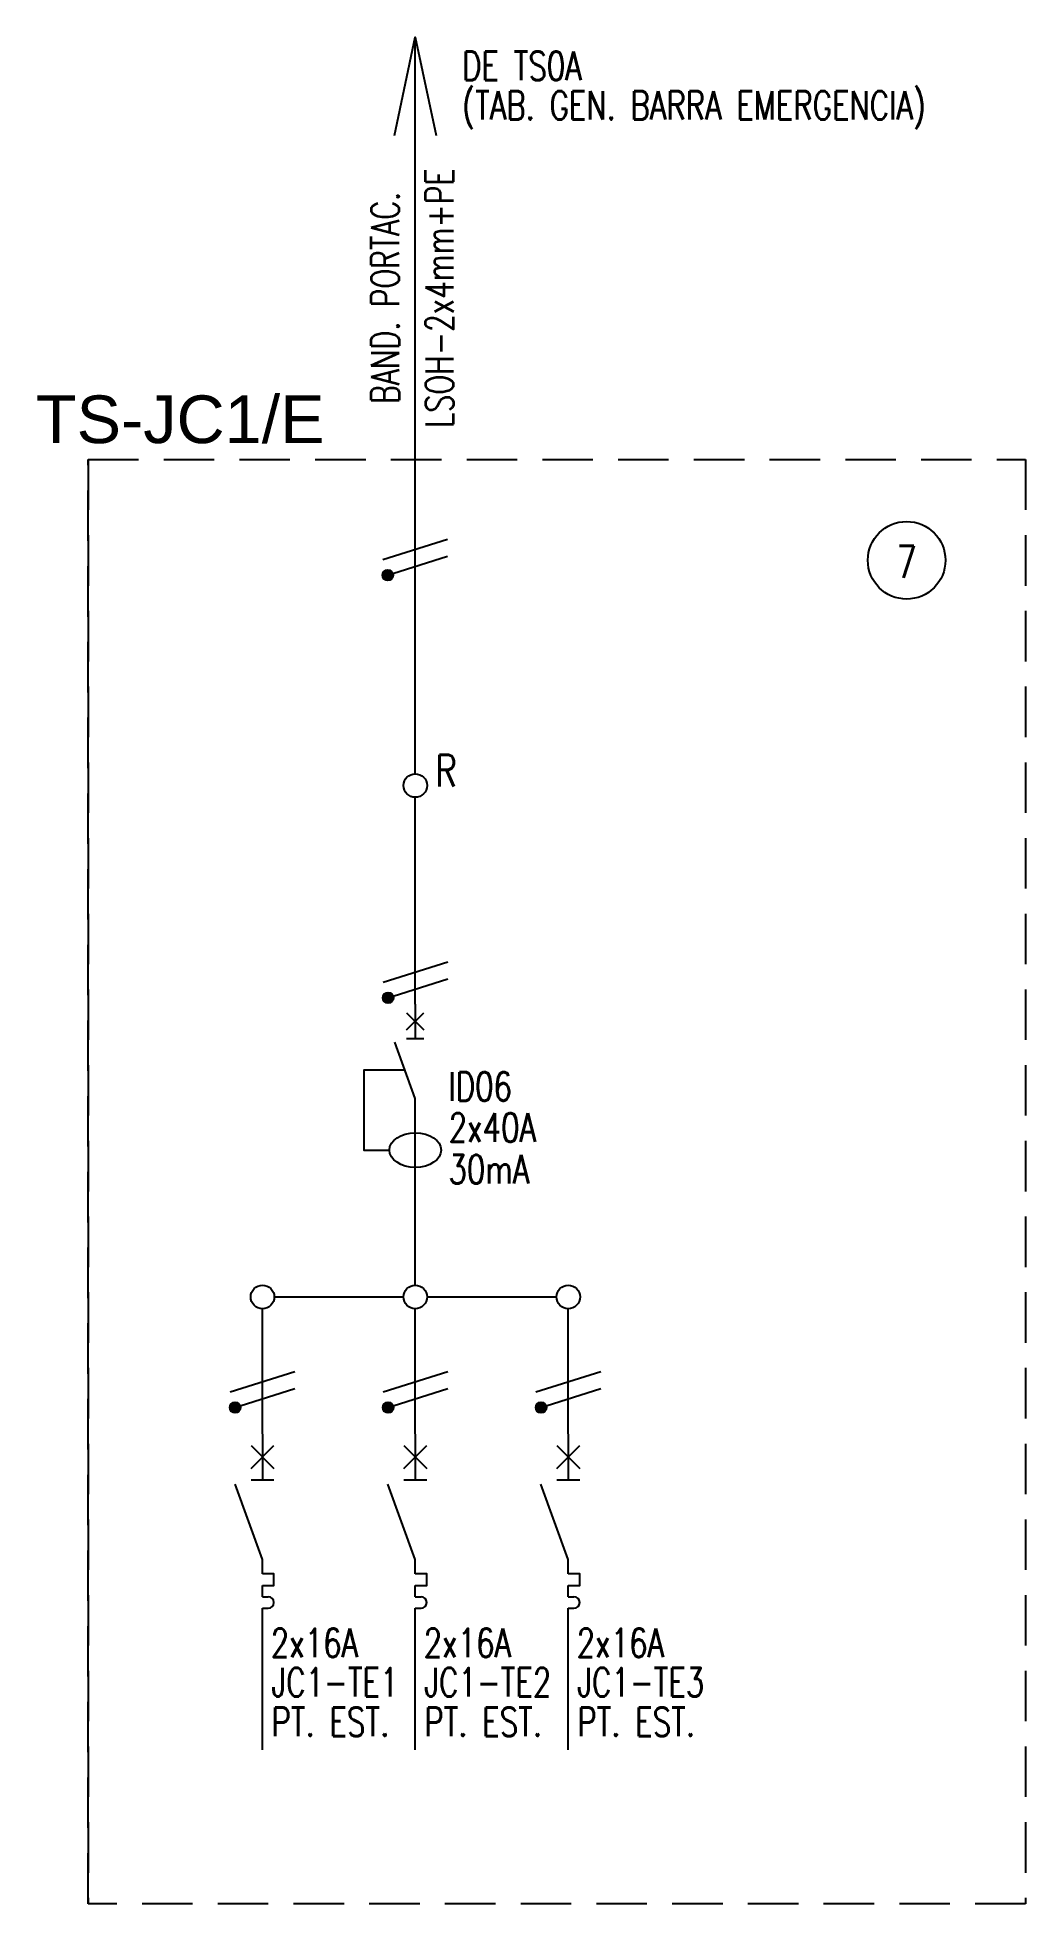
# Model space of a CAD drawing. Extents: x 3635.7 to 3641.9, y 1394.2 to 1406.
import ezdxf
from ezdxf.enums import TextEntityAlignment as Align

# ---------------------------------------------------------------- set-up
doc = ezdxf.new("R2010")
doc.units = 0
doc.linetypes.add('OCJ-ESQUEMAS UNIFILARES-CORREGIDOS IDO-REV.br$0$DASHED', pattern=[19.05, 12.7, -6.35])
for name, color, linetype in [('OCJ-ESQUEMAS UNIFILARES-CORREGIDOS IDO-REV.br$0$00-IE-CABLES', 10, 'Continuous'), ('OCJ-ESQUEMAS UNIFILARES-CORREGIDOS IDO-REV.br$0$01-ELE-APARATOS', 170, 'Continuous'), ('OCJ-ESQUEMAS UNIFILARES-CORREGIDOS IDO-REV.br$0$ELECTRIC', 4, 'Continuous'), ('OCJ-ESQUEMAS UNIFILARES-CORREGIDOS IDO-REV.br$0$TEXTO', 7, 'Continuous')]:
    doc.layers.add(name, color=color, linetype=linetype)
doc.styles.add('OCJ-ESQUEMAS UNIFILARES-CORREGIDOS IDO-REV.br$0$ARIAL', font='Arial.ttf', dxfattribs={"height": 0.2})
doc.styles.add('OCJ-ESQUEMAS UNIFILARES-CORREGIDOS IDO-REV.br$0$Electricidad', font='ROMANS.SHX', dxfattribs={"width": 0.75, "height": 0.175})

# ---------------------------------------------------------------- blocks, each defined once
blk = doc.blocks.new('OCJ-ESQUEMAS UNIFILARES-CORREGIDOS IDO-REV.br$0$Unif-Interruptor-Term')
for p, q in [((0, -1.013), (0.045, -1.013)), ((0, -1.103), (0.045, -1.103))]:
    blk.add_line(p, q)
for points in [[(-0.09, 0.177), (0.09, -0.003)], [(-0.09, -0.003), (0.09, 0.177)], [(0, 0.267), (0, -0.093)], [(0, -0.72), (-0.215, -0.128)], [(-0.09, -0.093), (0.09, -0.093)], [(0, -0.833), (0, -0.72)], [(0, -0.923), (0.09, -0.923), (0.09, -0.833), (0, -0.833)], [(0, -1.013), (0, -0.923)], [(0, -1.215), (0, -1.103)]]:
    blk.add_lwpolyline(points)
blk.add_arc((0.045, -1.058), 0.045, 270, 90)
blk = doc.blocks.new('OCJ-ESQUEMAS UNIFILARES-CORREGIDOS IDO-REV.br$0$Unif-Interruptor-Dif')
for points in [[(0, 0.177), (0, -0.093)], [(-0.068, 0.11), (0.068, -0.025)], [(-0.068, -0.025), (0.068, 0.11)], [(0, -0.565), (-0.162, -0.121)], [(-0.068, -0.093), (0.068, -0.093)], [(-0.081, -0.343), (-0.405, -0.343), (-0.405, -0.97), (-0.202, -0.97)], [(0, -1.308), (0, -0.565)]]:
    blk.add_lwpolyline(points)
blk.add_ellipse((0, -0.97), major_axis=(0.203, 0), ratio=0.670814)

msp = doc.modelspace()

# ---------------------------------------------------------------- hatches: boundary and pattern name
at = {"layer": 'OCJ-ESQUEMAS UNIFILARES-CORREGIDOS IDO-REV.br$0$00-IE-CABLES'}
for points in [[(3637.877, 1402.575, 1), (3637.931, 1402.615, 1)], [(3637.879, 1399.917, 1), (3637.933, 1399.957, 1)], [(3636.917, 1397.339, 1), (3636.972, 1397.379, 1)], [(3637.879, 1397.339, 1), (3637.933, 1397.379, 1)], [(3638.84, 1397.339, 1), (3638.895, 1397.379, 1)]]:
    msp.add_hatch(color=256, dxfattribs=at).paths.add_polyline_path(points)

# ---------------------------------------------------------------- linework, layer by layer
for p, q in [((3638.077, 1401.346), (3638.077, 1405.979)), ((3638.077, 1399.897), (3638.077, 1401.198)), ((3638.077, 1398.129), (3638.077, 1398.857)), ((3637.116, 1397.193), (3637.116, 1397.981)), ((3637.19, 1398.055), (3638.003, 1398.055)), ((3638.077, 1397.193), (3638.077, 1397.981)), ((3638.151, 1398.055), (3638.965, 1398.055)), ((3639.039, 1397.193), (3639.039, 1397.981)), ((3637.116, 1395.205), (3637.116, 1396.007)), ((3638.077, 1395.205), (3638.077, 1396.007)), ((3639.039, 1395.205), (3639.039, 1396.007))]:
    msp.add_line(p, q, dxfattribs=at)
for points in [[(3637.946, 1405.361), (3638.077, 1405.979), (3638.208, 1405.361)], [(3637.872, 1402.693), (3638.279, 1402.822)], [(3637.936, 1402.605), (3638.279, 1402.714)], [(3637.874, 1400.035), (3638.281, 1400.164)], [(3637.938, 1399.947), (3638.281, 1400.056)], [(3636.912, 1397.457), (3637.319, 1397.586)], [(3637.874, 1397.457), (3638.281, 1397.586)], [(3638.836, 1397.457), (3639.243, 1397.586)], [(3636.976, 1397.369), (3637.319, 1397.478)], [(3637.938, 1397.369), (3638.281, 1397.478)], [(3638.9, 1397.369), (3639.243, 1397.478)]]:
    msp.add_lwpolyline(points, dxfattribs=at)
for centre, radius in [((3637.904, 1402.595), 0.0338), ((3638.077, 1401.272), 0.0741), ((3637.906, 1399.937), 0.0338), ((3637.116, 1398.055), 0.0741), ((3638.077, 1398.055), 0.0741), ((3639.039, 1398.055), 0.0741), ((3636.944, 1397.359), 0.0338), ((3637.906, 1397.359), 0.0338), ((3638.868, 1397.359), 0.0338)]:
    msp.add_circle(centre, radius, dxfattribs=at)
at = {"layer": 'OCJ-ESQUEMAS UNIFILARES-CORREGIDOS IDO-REV.br$0$ELECTRIC', "linetype": 'OCJ-ESQUEMAS UNIFILARES-CORREGIDOS IDO-REV.br$0$DASHED', "ltscale": 0.025}
msp.add_lwpolyline([(3636.019, 1403.323), (3641.915, 1403.323), (3641.915, 1394.238), (3636.019, 1394.238)], close=True, dxfattribs=at)
msp.add_lwpolyline([(3636.019, 1403.323), (3636.019, 1394.238)], dxfattribs=at)
at = {"layer": 'OCJ-ESQUEMAS UNIFILARES-CORREGIDOS IDO-REV.br$0$TEXTO'}
msp.add_circle((3641.167, 1402.689), 0.244, dxfattribs=at)

# ---------------------------------------------------------------- block references
at = {"layer": 'OCJ-ESQUEMAS UNIFILARES-CORREGIDOS IDO-REV.br$0$01-ELE-APARATOS', "xscale": 0.7999999999999546, "yscale": 0.7999999999999546, "zscale": 0.7999999999999546}
for name, p in [('OCJ-ESQUEMAS UNIFILARES-CORREGIDOS IDO-REV.br$0$Unif-Interruptor-Dif', (3638.077, 1399.755)), ('OCJ-ESQUEMAS UNIFILARES-CORREGIDOS IDO-REV.br$0$Unif-Interruptor-Term', (3637.116, 1396.979)), ('OCJ-ESQUEMAS UNIFILARES-CORREGIDOS IDO-REV.br$0$Unif-Interruptor-Term', (3638.077, 1396.979)), ('OCJ-ESQUEMAS UNIFILARES-CORREGIDOS IDO-REV.br$0$Unif-Interruptor-Term', (3639.039, 1396.979))]:
    msp.add_blockref(name, p, dxfattribs=at)

# ---------------------------------------------------------------- texts
at = {"layer": 'OCJ-ESQUEMAS UNIFILARES-CORREGIDOS IDO-REV.br$0$TEXTO', "style": 'OCJ-ESQUEMAS UNIFILARES-CORREGIDOS IDO-REV.br$0$Electricidad', "width": 0.75}
for s, height, p in [('DE TS0A', 0.18, (3638.372, 1405.709)), ('(TAB. GEN. BARRA EMERGENCIA)', 0.18, (3638.372, 1405.461)), ('7', 0.2, (3641.103, 1402.579)), ('R', 0.2, (3638.203, 1401.266)), ('ID06', 0.18, (3638.286, 1399.289)), ('2x40A', 0.18, (3638.287, 1399.031)), ('30mA', 0.18, (3638.286, 1398.768)), ('2x16A', 0.18, (3637.168, 1395.789)), ('2x16A', 0.18, (3638.13, 1395.789)), ('2x16A', 0.18, (3639.092, 1395.789)), ('JC1-TE1', 0.18, (3637.173, 1395.541)), ('JC1-TE2', 0.18, (3638.134, 1395.541)), ('JC1-TE3', 0.18, (3639.096, 1395.541)), ('PT. EST.', 0.18, (3637.173, 1395.292)), ('PT. EST.', 0.18, (3638.134, 1395.292)), ('PT. EST.', 0.18, (3639.096, 1395.292))]:
    msp.add_text(s, height=height, dxfattribs=at).set_placement(p)
for s, p in [('LSOH-2x4mm+PE', (3638.317, 1404.339)), ('BAND. PORTAC.', (3637.975, 1404.34))]:
    msp.add_text(s, height=0.175, rotation=90, dxfattribs=at).set_placement(p, align=Align.CENTER)
at = {"layer": 'OCJ-ESQUEMAS UNIFILARES-CORREGIDOS IDO-REV.br$0$TEXTO', "style": 'OCJ-ESQUEMAS UNIFILARES-CORREGIDOS IDO-REV.br$0$ARIAL'}
msp.add_text('TS-JC1/E', height=0.3, dxfattribs=at).set_placement((3635.691, 1403.426))

doc.saveas('drawing.dxf')
